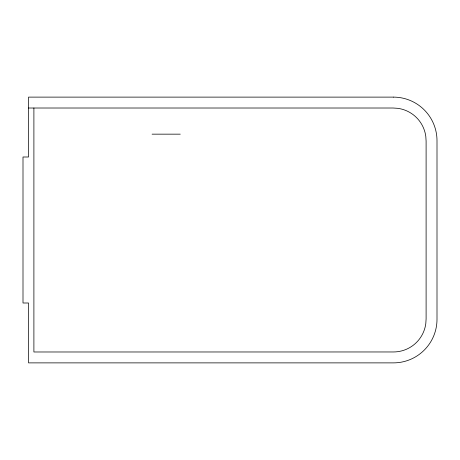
<?xml version="1.0" encoding="UTF-8"?>
<svg xmlns="http://www.w3.org/2000/svg" width="460" height="460" viewBox="0 0 460 460"><rect width="100%" height="100%" fill="white"/><g stroke="black" fill="none" stroke-linecap="round" stroke-linejoin="round"><path stroke-width="0.69" d="M28.537 108.014L393.064 108.014L397.681 108.318A32.66 32.66 0 0 1 425.805 136.436L426.104 141.053L426.104 318.947L425.805 323.564A32.66 32.66 0 0 1 393.421 351.963L33.896 351.986L33.896 108.014M152.087 134.159L180.262 134.159M393.421 97.117L28.537 97.117L28.537 156.998L23 156.998L23 303.002L28.537 303.002L28.537 362.882L393.421 362.882A43.579 43.579 0 0 0 437 319.303L437 140.697A43.579 43.579 0 0 0 393.421 97.117"/></g></svg>
